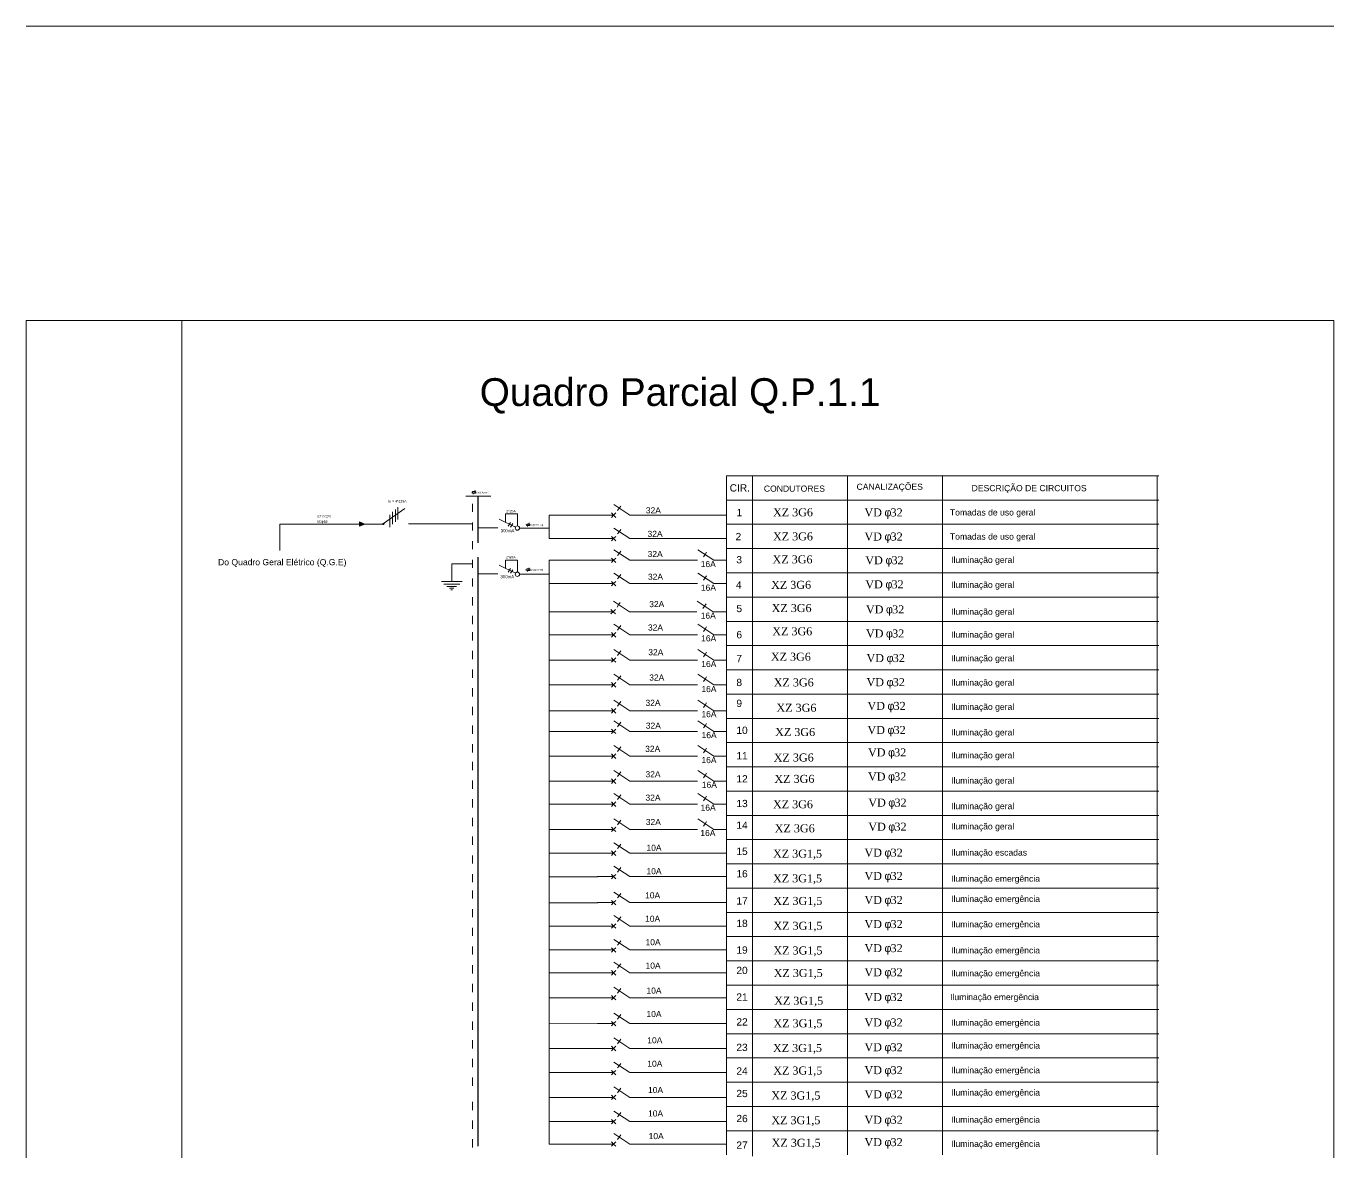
# Model space of a CAD drawing. Extents: x -17539 to 1421, y -3169 to 802964.
# Drawn here: x 603.77 to 624.77, y 329.1 to 347.18 of the extents above; entities that cross this region are included whole.
import ezdxf
from ezdxf.enums import TextEntityAlignment as Align

# ---------------------------------------------------------------- set-up
doc = ezdxf.new("R2010")
doc.units = 0
doc.header["$LTSCALE"] = 25
doc.header["$MEASUREMENT"] = 0
doc.linetypes.add('TRACO_PONTO', pattern=[500, 300, -100, 0.1, -99.9])
doc.layers.get('0').update_dxf_attribs({"lineweight": 9})
doc.styles.add('MtXpl_Symbol', font='symbol.ttf')
doc.styles.add('MtXpl_Times_New_Roma', font='times.ttf')
doc.styles.add('ROMANS', font='arial.ttf')
doc.styles.get("Standard").update_dxf_attribs({"font": 'arial.ttf'})

msp = doc.modelspace()

# ---------------------------------------------------------------- hatches: boundary and pattern name
h = msp.add_hatch(color=256)
h.dxf.hatch_style = 1
h.paths.add_polyline_path([(609.124, 339.215), (609.124, 339.144), (609.209, 339.181)])

# ---------------------------------------------------------------- linework, layer by layer
for p, q in [((603.769, 347.177), (624.769, 347.177)), ((603.769, 342.447), (603.769, 312.747)), ((603.769, 342.447), (624.769, 342.447)), ((606.269, 342.447), (606.269, 312.747)), ((624.769, 342.447), (624.769, 312.747)), ((615.016, 339.957), (621.957, 339.957)), ((615.016, 339.957), (615.016, 337.617)), ((615.436, 339.959), (615.436, 337.617)), ((616.958, 339.947), (616.958, 337.617)), ((618.487, 339.957), (618.487, 337.617)), ((621.932, 339.957), (621.932, 337.617)), ((610.828, 339.627), (611.232, 339.627)), ((610.986, 339.702), (610.938, 339.702)), ((610.938, 339.678), (610.938, 339.702)), ((610.938, 339.678), (610.986, 339.678)), ((610.948, 339.663), (610.979, 339.722)), ((610.986, 339.678), (610.986, 339.702)), ((609.509, 339.187), (609.853, 339.431)), ((609.655, 339.376), (609.655, 339.178)), ((609.699, 339.413), (609.699, 339.215)), ((609.739, 339.45), (609.739, 339.252)), ((610.937, 339.507), (610.937, 339.375)), ((613.464, 339.323), (613.207, 339.492)), ((613.291, 339.433), (613.266, 339.397)), ((613.291, 339.433), (613.317, 339.47)), ((615.016, 339.566), (621.958, 339.566)), ((615.237, 339.566), (621.958, 339.566)), ((609.124, 339.181), (607.844, 339.181)), ((607.844, 339.181), (607.844, 338.755)), ((609.124, 339.215), (609.124, 339.144)), ((609.124, 339.215), (609.209, 339.181)), ((609.124, 339.144), (609.209, 339.181)), ((609.365, 339.181), (609.209, 339.181)), ((609.608, 339.326), (609.608, 339.128)), ((610.937, 339.207), (610.937, 339.075)), ((611.628, 339.131), (611.364, 339.261)), ((611.467, 339.21), (611.467, 339.343)), ((611.467, 339.343), (611.658, 339.343)), ((611.55, 339.205), (611.509, 339.148)), ((611.583, 339.187), (611.548, 339.133)), ((611.658, 339.343), (611.658, 339.15)), ((611.856, 339.179), (611.808, 339.179)), ((611.808, 339.155), (611.808, 339.179)), ((611.808, 339.155), (611.856, 339.156)), ((611.818, 339.14), (611.849, 339.199)), ((611.856, 339.156), (611.856, 339.18)), ((612.17, 339.322), (612.948, 339.322)), ((612.17, 339.322), (612.17, 338.946)), ((612.946, 339.323), (613.203, 339.323)), ((613.203, 339.323), (613.168, 339.359)), ((613.203, 339.323), (613.168, 339.287)), ((613.18, 339.299), (613.18, 339.299)), ((613.18, 339.299), (613.18, 339.299)), ((613.18, 339.299), (613.18, 339.299)), ((613.18, 339.299), (613.18, 339.299)), ((613.203, 339.323), (613.24, 339.359)), ((613.203, 339.323), (613.24, 339.286)), ((613.464, 339.323), (613.708, 339.323)), ((615.017, 339.323), (613.708, 339.323)), ((615.016, 339.176), (621.958, 339.176)), ((611.023, 339.119), (611.346, 339.119)), ((611.693, 339.116), (612.17, 339.116)), ((612.17, 338.946), (612.948, 338.946)), ((612.946, 338.947), (613.203, 338.947)), ((613.203, 338.947), (613.168, 338.983)), ((613.203, 338.947), (613.168, 338.911)), ((613.203, 338.947), (613.24, 338.983)), ((613.203, 338.947), (613.24, 338.911)), ((613.464, 338.947), (613.207, 339.116)), ((613.291, 339.058), (613.266, 339.021)), ((613.291, 339.058), (613.317, 339.094)), ((613.464, 338.947), (613.708, 338.947)), ((615.017, 338.947), (613.708, 338.947)), ((610.937, 338.907), (610.937, 338.775)), ((613.18, 338.923), (613.18, 338.923)), ((613.18, 338.923), (613.18, 338.923)), ((613.18, 338.923), (613.18, 338.923)), ((613.18, 338.923), (613.18, 338.923)), ((613.464, 338.599), (613.207, 338.769)), ((613.291, 338.71), (613.317, 338.747)), ((614.811, 338.599), (614.554, 338.769)), ((615.016, 338.787), (621.958, 338.787)), ((610.605, 338.257), (610.605, 338.542)), ((610.937, 338.542), (610.605, 338.542)), ((610.937, 338.607), (610.937, 338.475)), ((611.628, 338.39), (611.364, 338.52)), ((611.467, 338.469), (611.467, 338.602)), ((611.467, 338.602), (611.658, 338.602)), ((611.658, 338.602), (611.658, 338.409)), ((612.17, 338.599), (612.948, 338.599)), ((612.17, 338.599), (612.17, 329.224)), ((612.946, 338.599), (613.203, 338.599)), ((613.203, 338.599), (613.168, 338.635)), ((613.203, 338.599), (613.168, 338.563)), ((613.18, 338.576), (613.18, 338.576)), ((613.18, 338.576), (613.18, 338.576)), ((613.18, 338.576), (613.18, 338.576)), ((613.18, 338.576), (613.18, 338.576)), ((613.203, 338.599), (613.24, 338.635)), ((613.203, 338.599), (613.24, 338.563)), ((613.291, 338.71), (613.266, 338.673)), ((613.464, 338.599), (613.708, 338.599)), ((614.55, 338.599), (613.708, 338.599)), ((614.671, 338.69), (614.645, 338.654)), ((614.671, 338.69), (614.697, 338.727)), ((614.811, 338.599), (615.014, 338.599)), ((611.025, 338.383), (611.346, 338.383)), ((611.55, 338.464), (611.509, 338.407)), ((611.583, 338.446), (611.548, 338.392)), ((611.693, 338.375), (612.17, 338.375)), ((611.856, 338.459), (611.808, 338.459)), ((611.808, 338.435), (611.808, 338.459)), ((611.808, 338.435), (611.856, 338.435)), ((611.818, 338.42), (611.849, 338.478)), ((611.856, 338.435), (611.856, 338.459)), ((613.464, 338.224), (613.207, 338.393)), ((613.291, 338.334), (613.266, 338.298)), ((613.291, 338.334), (613.317, 338.371)), ((614.811, 338.224), (614.554, 338.393)), ((614.671, 338.315), (614.645, 338.278)), ((614.671, 338.315), (614.697, 338.351)), ((615.016, 338.398), (621.959, 338.398)), ((610.441, 338.257), (610.769, 338.257)), ((610.476, 338.214), (610.732, 338.214)), ((610.524, 338.18), (610.681, 338.18)), ((610.567, 338.15), (610.638, 338.15)), ((610.592, 338.122), (610.616, 338.122)), ((610.937, 338.307), (610.937, 338.175)), ((612.17, 338.224), (613.203, 338.224)), ((613.203, 338.224), (613.168, 338.26)), ((613.203, 338.224), (613.168, 338.188)), ((613.18, 338.2), (613.18, 338.2)), ((613.18, 338.2), (613.18, 338.2)), ((613.18, 338.2), (613.18, 338.2)), ((613.18, 338.2), (613.18, 338.2)), ((613.203, 338.224), (613.24, 338.26)), ((613.203, 338.224), (613.24, 338.187)), ((613.464, 338.224), (613.708, 338.224)), ((614.55, 338.224), (613.708, 338.224)), ((614.811, 338.224), (615.01, 338.224)), ((610.937, 338.007), (610.937, 337.875)), ((613.456, 337.772), (613.199, 337.941)), ((613.283, 337.883), (613.309, 337.919)), ((614.803, 337.772), (614.546, 337.941)), ((614.663, 337.863), (614.689, 337.9)), ((615.016, 338.007), (621.958, 338.007)), ((610.937, 337.707), (610.937, 337.575)), ((612.17, 337.771), (612.948, 337.771)), ((612.938, 337.772), (613.195, 337.772)), ((613.195, 337.772), (613.16, 337.808)), ((613.195, 337.772), (613.16, 337.736)), ((613.172, 337.748), (613.172, 337.748)), ((613.172, 337.748), (613.172, 337.748)), ((613.172, 337.748), (613.172, 337.748)), ((613.172, 337.748), (613.172, 337.748)), ((613.195, 337.772), (613.232, 337.808)), ((613.195, 337.772), (613.232, 337.736)), ((613.283, 337.883), (613.258, 337.846)), ((613.456, 337.772), (613.7, 337.772)), ((614.542, 337.772), (613.7, 337.772)), ((614.663, 337.863), (614.637, 337.826)), ((614.803, 337.772), (615.014, 337.772)), ((613.464, 337.402), (613.207, 337.571)), ((613.291, 337.513), (613.266, 337.476)), ((613.291, 337.513), (613.317, 337.55)), ((614.811, 337.402), (614.554, 337.571)), ((614.671, 337.493), (614.645, 337.457)), ((614.671, 337.493), (614.697, 337.53)), ((615.016, 337.617), (621.958, 337.617)), ((615.016, 337.617), (615.016, 337.228)), ((615.436, 337.617), (615.436, 337.209)), ((616.958, 337.617), (616.958, 337.228)), ((618.487, 337.617), (618.487, 337.228)), ((621.932, 337.617), (621.932, 337.228)), ((610.937, 337.445), (610.937, 337.312)), ((612.17, 337.402), (612.948, 337.402)), ((612.946, 337.402), (613.203, 337.402)), ((613.203, 337.402), (613.168, 337.438)), ((613.203, 337.402), (613.168, 337.366)), ((613.18, 337.379), (613.18, 337.379)), ((613.18, 337.379), (613.18, 337.379)), ((613.18, 337.379), (613.18, 337.379)), ((613.18, 337.379), (613.18, 337.379)), ((613.203, 337.402), (613.24, 337.438)), ((613.203, 337.402), (613.24, 337.366)), ((613.464, 337.402), (613.708, 337.402)), ((614.55, 337.402), (613.708, 337.402)), ((614.811, 337.402), (615.011, 337.402)), ((610.937, 337.145), (610.937, 337.012)), ((613.464, 336.996), (613.207, 337.165)), ((613.291, 337.107), (613.266, 337.07)), ((613.291, 337.107), (613.317, 337.143)), ((614.811, 336.996), (614.554, 337.165)), ((614.671, 337.087), (614.645, 337.05)), ((614.671, 337.087), (614.697, 337.124)), ((615.016, 337.228), (621.959, 337.228)), ((615.016, 337.228), (615.016, 336.838)), ((615.436, 337.228), (615.436, 336.82)), ((616.958, 337.228), (616.958, 336.838)), ((618.487, 337.228), (618.487, 336.838)), ((621.932, 337.228), (621.932, 336.838)), ((610.937, 336.845), (610.937, 336.712)), ((612.17, 336.995), (612.948, 336.996)), ((612.946, 336.996), (613.203, 336.996)), ((613.203, 336.996), (613.168, 337.032)), ((613.203, 336.996), (613.168, 336.96)), ((613.18, 336.973), (613.18, 336.973)), ((613.18, 336.973), (613.18, 336.973)), ((613.18, 336.973), (613.18, 336.973)), ((613.18, 336.973), (613.18, 336.973)), ((613.203, 336.996), (613.24, 337.032)), ((613.203, 336.996), (613.24, 336.96)), ((613.464, 336.996), (613.708, 336.996)), ((614.55, 336.996), (613.708, 336.996)), ((614.811, 336.996), (615.014, 336.996)), ((613.203, 336.597), (613.168, 336.634)), ((613.203, 336.597), (613.24, 336.634)), ((613.464, 336.597), (613.207, 336.767)), ((613.291, 336.708), (613.266, 336.672)), ((613.291, 336.708), (613.317, 336.745)), ((614.811, 336.597), (614.554, 336.767)), ((614.671, 336.689), (614.645, 336.652)), ((614.671, 336.689), (614.697, 336.725)), ((615.016, 336.838), (621.959, 336.838)), ((615.016, 336.838), (615.016, 336.449)), ((615.436, 336.838), (615.436, 336.43)), ((616.958, 336.838), (616.958, 336.449)), ((618.487, 336.838), (618.487, 336.449)), ((621.932, 336.838), (621.932, 336.449)), ((610.937, 336.545), (610.937, 336.412)), ((612.17, 336.597), (612.948, 336.597)), ((612.946, 336.597), (613.203, 336.597)), ((613.203, 336.597), (613.168, 336.562)), ((613.18, 336.574), (613.18, 336.574)), ((613.18, 336.574), (613.18, 336.574)), ((613.18, 336.574), (613.18, 336.574)), ((613.18, 336.574), (613.18, 336.574)), ((613.203, 336.597), (613.24, 336.561)), ((613.464, 336.597), (613.708, 336.597)), ((614.55, 336.597), (613.708, 336.597)), ((614.811, 336.597), (615.018, 336.597)), ((615.016, 336.449), (621.958, 336.449)), ((615.016, 336.449), (615.016, 336.059)), ((615.436, 336.449), (615.436, 336.041)), ((616.958, 336.449), (616.958, 336.059)), ((618.487, 336.449), (618.487, 336.059)), ((621.932, 336.449), (621.932, 336.059)), ((610.937, 336.245), (610.937, 336.112)), ((613.203, 336.182), (613.168, 336.218)), ((613.203, 336.182), (613.24, 336.218)), ((613.464, 336.182), (613.207, 336.352)), ((613.291, 336.293), (613.266, 336.256)), ((613.291, 336.293), (613.317, 336.33)), ((614.811, 336.182), (614.554, 336.352)), ((614.671, 336.273), (614.645, 336.237)), ((614.671, 336.273), (614.697, 336.31)), ((612.17, 336.182), (612.948, 336.182)), ((612.946, 336.182), (613.203, 336.182)), ((613.203, 336.182), (613.168, 336.146)), ((613.18, 336.159), (613.18, 336.159)), ((613.18, 336.159), (613.18, 336.159)), ((613.18, 336.159), (613.18, 336.159)), ((613.18, 336.159), (613.18, 336.159)), ((613.203, 336.182), (613.24, 336.146)), ((613.464, 335.851), (613.207, 336.021)), ((613.464, 336.182), (613.708, 336.182)), ((614.55, 336.182), (613.708, 336.182)), ((614.811, 335.851), (614.554, 336.021)), ((614.811, 336.182), (615.014, 336.182)), ((615.016, 336.059), (621.958, 336.059)), ((615.016, 336.059), (615.016, 335.67)), ((615.436, 336.059), (615.436, 335.651)), ((616.958, 336.059), (616.958, 335.67)), ((618.487, 336.059), (618.487, 335.67)), ((621.932, 336.059), (621.932, 335.67)), ((610.937, 335.945), (610.937, 335.812)), ((612.17, 335.851), (612.948, 335.851)), ((612.946, 335.851), (613.203, 335.851)), ((613.203, 335.851), (613.168, 335.887)), ((613.203, 335.851), (613.168, 335.816)), ((613.18, 335.828), (613.18, 335.828)), ((613.18, 335.828), (613.18, 335.828)), ((613.18, 335.828), (613.18, 335.828)), ((613.18, 335.828), (613.18, 335.828)), ((613.203, 335.851), (613.24, 335.887)), ((613.203, 335.851), (613.24, 335.815)), ((613.291, 335.962), (613.266, 335.925)), ((613.291, 335.962), (613.317, 335.999)), ((613.464, 335.851), (613.708, 335.851)), ((614.55, 335.851), (613.708, 335.851)), ((614.671, 335.942), (614.645, 335.906)), ((614.671, 335.942), (614.697, 335.979)), ((614.811, 335.851), (615.014, 335.851)), ((610.937, 335.645), (610.937, 335.512)), ((613.464, 335.453), (613.207, 335.622)), ((613.291, 335.564), (613.317, 335.6)), ((614.811, 335.453), (614.554, 335.622)), ((614.671, 335.544), (614.697, 335.581)), ((615.016, 335.67), (621.958, 335.67)), ((615.016, 335.67), (615.016, 335.28)), ((615.436, 335.67), (615.436, 335.262)), ((616.958, 335.67), (616.958, 335.28)), ((618.486, 335.67), (618.486, 335.28)), ((621.931, 335.67), (621.931, 335.28)), ((612.17, 335.452), (612.948, 335.452)), ((612.946, 335.453), (613.203, 335.453)), ((613.203, 335.453), (613.168, 335.489)), ((613.203, 335.453), (613.168, 335.417)), ((613.18, 335.429), (613.18, 335.429)), ((613.18, 335.429), (613.18, 335.429)), ((613.18, 335.429), (613.18, 335.429)), ((613.18, 335.429), (613.18, 335.429)), ((613.203, 335.453), (613.24, 335.489)), ((613.203, 335.453), (613.24, 335.417)), ((613.291, 335.564), (613.266, 335.527)), ((613.464, 335.453), (613.708, 335.453)), ((614.55, 335.453), (613.708, 335.453)), ((614.671, 335.544), (614.645, 335.507)), ((614.811, 335.453), (615.018, 335.453)), ((610.937, 335.36), (610.937, 335.228)), ((613.464, 335.052), (613.207, 335.221)), ((613.291, 335.162), (613.266, 335.126)), ((613.291, 335.162), (613.317, 335.199)), ((614.811, 335.052), (614.554, 335.221)), ((614.671, 335.143), (614.697, 335.179)), ((615.016, 335.28), (621.958, 335.28)), ((615.016, 335.28), (615.016, 334.891)), ((615.436, 335.28), (615.436, 334.873)), ((616.958, 335.28), (616.958, 334.891)), ((618.486, 335.28), (618.486, 334.891)), ((621.931, 335.28), (621.931, 334.891)), ((610.937, 335.06), (610.937, 334.928)), ((612.17, 335.051), (612.948, 335.051)), ((612.946, 335.052), (613.203, 335.052)), ((613.203, 335.052), (613.168, 335.088)), ((613.203, 335.052), (613.168, 335.016)), ((613.18, 335.028), (613.18, 335.028)), ((613.18, 335.028), (613.18, 335.028)), ((613.18, 335.028), (613.18, 335.028)), ((613.18, 335.028), (613.18, 335.028)), ((613.203, 335.052), (613.24, 335.088)), ((613.203, 335.052), (613.24, 335.015)), ((613.464, 335.052), (613.708, 335.052)), ((614.55, 335.052), (613.708, 335.052)), ((614.671, 335.143), (614.645, 335.106)), ((614.811, 335.052), (615.018, 335.052)), ((610.937, 334.76), (610.937, 334.628)), ((613.464, 334.683), (613.207, 334.852)), ((613.291, 334.794), (613.266, 334.757)), ((613.291, 334.794), (613.317, 334.831)), ((614.811, 334.683), (614.554, 334.852)), ((614.671, 334.774), (614.645, 334.738)), ((614.671, 334.774), (614.697, 334.811)), ((615.016, 334.891), (621.958, 334.891)), ((615.016, 334.891), (615.016, 334.501)), ((615.436, 334.891), (615.436, 334.483)), ((616.958, 334.891), (616.958, 334.501)), ((618.486, 334.891), (618.486, 334.501)), ((621.931, 334.891), (621.931, 334.501)), ((612.17, 334.683), (612.948, 334.683)), ((612.946, 334.683), (613.203, 334.683)), ((613.203, 334.683), (613.168, 334.719)), ((613.203, 334.683), (613.168, 334.647)), ((613.18, 334.66), (613.18, 334.66)), ((613.18, 334.66), (613.18, 334.66)), ((613.18, 334.66), (613.18, 334.66)), ((613.18, 334.66), (613.18, 334.66)), ((613.203, 334.683), (613.24, 334.719)), ((613.203, 334.683), (613.24, 334.647)), ((613.464, 334.683), (613.708, 334.683)), ((614.55, 334.683), (613.708, 334.683)), ((614.811, 334.683), (615.014, 334.683)), ((610.937, 334.46), (610.937, 334.328)), ((613.464, 334.277), (613.207, 334.446)), ((613.291, 334.388), (613.266, 334.351)), ((613.291, 334.388), (613.317, 334.425)), ((614.811, 334.277), (614.554, 334.446)), ((614.671, 334.368), (614.645, 334.331)), ((614.671, 334.368), (614.697, 334.405)), ((615.016, 334.501), (621.958, 334.501)), ((615.016, 334.501), (615.016, 334.112)), ((615.436, 334.501), (615.436, 334.094)), ((616.958, 334.501), (616.958, 334.112)), ((618.486, 334.501), (618.486, 334.112)), ((621.931, 334.501), (621.931, 334.112)), ((610.937, 334.16), (610.937, 334.028)), ((612.17, 334.276), (612.948, 334.277)), ((612.946, 334.277), (613.203, 334.277)), ((613.203, 334.277), (613.168, 334.313)), ((613.203, 334.277), (613.168, 334.241)), ((613.18, 334.254), (613.18, 334.254)), ((613.18, 334.254), (613.18, 334.254)), ((613.18, 334.254), (613.18, 334.254)), ((613.18, 334.254), (613.18, 334.254)), ((613.203, 334.277), (613.24, 334.313)), ((613.203, 334.277), (613.24, 334.241)), ((613.464, 334.277), (613.708, 334.277)), ((614.55, 334.277), (613.708, 334.277)), ((614.811, 334.277), (615.014, 334.277)), ((615.016, 334.112), (621.958, 334.112)), ((615.016, 334.112), (615.016, 333.722)), ((615.436, 334.112), (615.436, 333.704)), ((616.958, 334.112), (616.958, 333.722)), ((618.486, 334.112), (618.486, 333.722)), ((621.931, 334.112), (621.931, 333.722)), ((613.203, 333.894), (613.168, 333.93)), ((613.203, 333.894), (613.24, 333.93)), ((613.464, 333.894), (613.207, 334.063)), ((613.291, 334.004), (613.266, 333.968)), ((613.291, 334.004), (613.317, 334.041)), ((610.937, 333.86), (610.937, 333.728)), ((612.17, 333.893), (612.948, 333.893)), ((612.946, 333.894), (613.203, 333.894)), ((613.203, 333.894), (613.168, 333.858)), ((613.18, 333.87), (613.18, 333.87)), ((613.18, 333.87), (613.18, 333.87)), ((613.18, 333.87), (613.18, 333.87)), ((613.18, 333.87), (613.18, 333.87)), ((613.203, 333.894), (613.24, 333.857)), ((613.464, 333.894), (613.708, 333.894)), ((615.017, 333.894), (613.708, 333.894)), ((615.016, 333.722), (621.958, 333.722)), ((615.016, 333.722), (615.016, 333.333)), ((615.436, 333.722), (615.436, 333.315)), ((616.958, 333.722), (616.958, 333.333)), ((618.486, 333.722), (618.486, 333.333)), ((621.931, 333.722), (621.931, 333.333)), ((610.937, 333.56), (610.937, 333.428)), ((612.17, 333.517), (612.948, 333.517)), ((612.946, 333.518), (613.203, 333.518)), ((613.203, 333.518), (613.168, 333.554)), ((613.203, 333.518), (613.168, 333.482)), ((613.18, 333.494), (613.18, 333.494)), ((613.18, 333.494), (613.18, 333.494)), ((613.18, 333.494), (613.18, 333.494)), ((613.18, 333.494), (613.18, 333.494)), ((613.203, 333.518), (613.24, 333.554)), ((613.203, 333.518), (613.24, 333.481)), ((613.464, 333.518), (613.207, 333.687)), ((613.291, 333.628), (613.266, 333.592)), ((613.291, 333.628), (613.317, 333.665)), ((613.464, 333.518), (613.708, 333.518)), ((615.017, 333.518), (613.708, 333.518)), ((610.937, 333.298), (610.937, 333.165)), ((615.016, 333.333), (621.958, 333.333)), ((615.016, 333.333), (615.016, 332.943)), ((615.436, 333.333), (615.436, 332.925)), ((616.958, 333.333), (616.958, 332.943)), ((618.486, 333.333), (618.486, 332.943)), ((621.931, 333.333), (621.931, 332.943)), ((612.17, 333.1), (612.948, 333.1)), ((612.946, 333.101), (613.203, 333.101)), ((613.203, 333.101), (613.168, 333.137)), ((613.203, 333.101), (613.168, 333.065)), ((613.18, 333.077), (613.18, 333.077)), ((613.18, 333.077), (613.18, 333.077)), ((613.18, 333.077), (613.18, 333.077)), ((613.18, 333.077), (613.18, 333.077)), ((613.203, 333.101), (613.24, 333.137)), ((613.203, 333.101), (613.24, 333.064)), ((613.464, 333.101), (613.207, 333.27)), ((613.291, 333.211), (613.266, 333.175)), ((613.291, 333.211), (613.317, 333.248)), ((613.464, 333.101), (613.708, 333.101)), ((615.017, 333.101), (613.708, 333.101)), ((610.937, 332.998), (610.937, 332.865)), ((613.464, 332.725), (613.207, 332.894)), ((613.291, 332.835), (613.317, 332.872)), ((615.016, 332.943), (621.958, 332.943)), ((615.016, 332.943), (615.016, 332.554)), ((615.436, 332.943), (615.436, 332.536)), ((616.958, 332.943), (616.958, 332.554)), ((618.487, 332.943), (618.487, 332.554)), ((621.932, 332.943), (621.932, 332.554)), ((610.937, 332.698), (610.937, 332.565)), ((612.17, 332.724), (612.948, 332.724)), ((612.946, 332.725), (613.203, 332.725)), ((613.203, 332.725), (613.168, 332.761)), ((613.203, 332.725), (613.168, 332.689)), ((613.18, 332.701), (613.18, 332.701)), ((613.18, 332.701), (613.18, 332.701)), ((613.18, 332.701), (613.18, 332.701)), ((613.18, 332.701), (613.18, 332.701)), ((613.203, 332.725), (613.24, 332.761)), ((613.203, 332.725), (613.24, 332.688)), ((613.291, 332.835), (613.266, 332.799)), ((613.464, 332.725), (613.708, 332.725)), ((615.017, 332.725), (613.708, 332.725)), ((613.464, 332.341), (613.207, 332.51)), ((613.291, 332.452), (613.266, 332.415)), ((613.291, 332.452), (613.317, 332.488)), ((615.016, 332.554), (621.958, 332.554)), ((615.016, 332.554), (615.016, 332.165)), ((615.436, 332.554), (615.436, 332.146)), ((616.958, 332.554), (616.958, 332.165)), ((618.487, 332.554), (618.487, 332.165)), ((621.932, 332.554), (621.932, 332.165)), ((610.937, 332.398), (610.937, 332.265)), ((612.17, 332.34), (612.948, 332.341)), ((612.946, 332.341), (613.203, 332.341)), ((613.203, 332.341), (613.168, 332.377)), ((613.203, 332.341), (613.168, 332.305)), ((613.18, 332.318), (613.18, 332.318)), ((613.18, 332.318), (613.18, 332.318)), ((613.18, 332.318), (613.18, 332.318)), ((613.18, 332.318), (613.18, 332.318)), ((613.203, 332.341), (613.24, 332.377)), ((613.203, 332.341), (613.24, 332.305)), ((613.464, 332.341), (613.708, 332.341)), ((615.017, 332.341), (613.708, 332.341)), ((610.937, 332.098), (610.937, 331.965)), ((613.464, 331.973), (613.207, 332.142)), ((613.291, 332.083), (613.266, 332.047)), ((613.291, 332.083), (613.317, 332.12)), ((615.016, 332.165), (621.958, 332.165)), ((615.016, 332.165), (615.016, 331.775)), ((615.436, 332.165), (615.436, 331.757)), ((616.958, 332.165), (616.958, 331.775)), ((618.487, 332.165), (618.487, 331.775)), ((621.932, 332.165), (621.932, 331.775)), ((612.17, 331.972), (612.948, 331.972)), ((612.946, 331.973), (613.203, 331.973)), ((613.203, 331.973), (613.168, 332.009)), ((613.203, 331.973), (613.168, 331.937)), ((613.18, 331.949), (613.18, 331.949)), ((613.18, 331.949), (613.18, 331.949)), ((613.18, 331.949), (613.18, 331.949)), ((613.18, 331.949), (613.18, 331.949)), ((613.203, 331.973), (613.24, 332.009)), ((613.203, 331.973), (613.24, 331.936)), ((613.464, 331.973), (613.708, 331.973)), ((615.017, 331.973), (613.708, 331.973)), ((610.937, 331.798), (610.937, 331.665)), ((613.203, 331.574), (613.168, 331.61)), ((613.203, 331.574), (613.24, 331.61)), ((613.464, 331.574), (613.207, 331.743)), ((613.291, 331.685), (613.266, 331.648)), ((613.291, 331.685), (613.317, 331.721)), ((615.016, 331.775), (621.959, 331.775)), ((615.016, 331.775), (615.016, 331.386)), ((615.436, 331.775), (615.436, 331.367)), ((616.958, 331.775), (616.958, 331.386)), ((618.487, 331.775), (618.487, 331.386)), ((621.932, 331.775), (621.932, 331.386)), ((610.937, 331.498), (610.937, 331.365)), ((612.17, 331.573), (612.948, 331.574)), ((612.946, 331.574), (613.203, 331.574)), ((613.203, 331.574), (613.168, 331.538)), ((613.18, 331.551), (613.18, 331.551)), ((613.18, 331.551), (613.18, 331.551)), ((613.18, 331.551), (613.18, 331.551)), ((613.18, 331.551), (613.18, 331.551)), ((613.203, 331.574), (613.24, 331.538)), ((613.464, 331.574), (613.708, 331.574)), ((615.017, 331.574), (613.708, 331.574)), ((615.016, 331.386), (621.959, 331.386)), ((615.016, 331.386), (615.016, 330.996)), ((615.436, 331.386), (615.436, 330.978)), ((616.958, 331.386), (616.958, 330.996)), ((618.487, 331.386), (618.487, 330.996)), ((621.932, 331.386), (621.932, 330.996)), ((610.937, 331.193), (610.937, 331.06)), ((613.203, 331.157), (613.168, 331.193)), ((613.203, 331.157), (613.24, 331.193)), ((613.464, 331.157), (613.207, 331.326)), ((613.291, 331.268), (613.266, 331.231)), ((613.291, 331.268), (613.317, 331.305)), ((612.17, 331.156), (612.948, 331.157)), ((612.946, 331.157), (613.203, 331.157)), ((613.203, 331.157), (613.168, 331.121)), ((613.18, 331.134), (613.18, 331.134)), ((613.18, 331.134), (613.18, 331.134)), ((613.18, 331.134), (613.18, 331.134)), ((613.18, 331.134), (613.18, 331.134)), ((613.203, 331.157), (613.24, 331.121)), ((613.464, 331.157), (613.708, 331.157)), ((615.017, 331.157), (613.708, 331.157)), ((615.016, 330.996), (621.959, 330.996)), ((615.016, 330.996), (615.016, 330.607)), ((615.436, 330.996), (615.436, 330.588)), ((616.958, 330.996), (616.958, 330.607)), ((618.487, 330.996), (618.487, 330.607)), ((621.932, 330.996), (621.932, 330.607)), ((610.937, 330.893), (610.937, 330.76)), ((612.17, 330.759), (612.948, 330.759)), ((612.946, 330.759), (613.203, 330.759)), ((613.203, 330.759), (613.168, 330.795)), ((613.203, 330.759), (613.168, 330.723)), ((613.203, 330.759), (613.24, 330.795)), ((613.203, 330.759), (613.24, 330.723)), ((613.464, 330.759), (613.207, 330.928)), ((613.291, 330.87), (613.266, 330.833)), ((613.291, 330.87), (613.317, 330.907)), ((613.464, 330.759), (613.708, 330.759)), ((615.017, 330.759), (613.708, 330.759)), ((610.937, 330.593), (610.937, 330.46)), ((613.18, 330.736), (613.18, 330.736)), ((613.18, 330.736), (613.18, 330.736)), ((613.18, 330.736), (613.18, 330.736)), ((613.18, 330.736), (613.18, 330.736)), ((615.016, 330.607), (621.959, 330.607)), ((615.016, 330.607), (615.016, 330.217)), ((615.436, 330.607), (615.436, 330.199)), ((616.958, 330.607), (616.958, 330.217)), ((618.487, 330.607), (618.487, 330.217)), ((621.932, 330.607), (621.932, 330.217)), ((612.17, 330.37), (612.948, 330.37)), ((612.946, 330.371), (613.203, 330.371)), ((613.203, 330.371), (613.168, 330.407)), ((613.203, 330.371), (613.168, 330.335)), ((613.18, 330.347), (613.18, 330.347)), ((613.18, 330.347), (613.18, 330.347)), ((613.18, 330.347), (613.18, 330.347)), ((613.18, 330.347), (613.18, 330.347)), ((613.203, 330.371), (613.24, 330.407)), ((613.203, 330.371), (613.24, 330.334)), ((613.464, 330.371), (613.207, 330.54)), ((613.291, 330.481), (613.266, 330.445)), ((613.291, 330.481), (613.317, 330.518)), ((613.464, 330.371), (613.708, 330.371)), ((615.017, 330.371), (613.708, 330.371)), ((610.937, 330.293), (610.937, 330.16)), ((613.464, 329.973), (613.207, 330.142)), ((613.291, 330.083), (613.317, 330.12)), ((615.016, 330.217), (621.959, 330.217)), ((615.016, 330.217), (615.016, 329.828)), ((615.436, 330.217), (615.436, 329.809)), ((616.958, 330.217), (616.958, 329.828)), ((618.487, 330.217), (618.487, 329.828)), ((621.932, 330.217), (621.932, 329.828)), ((612.17, 329.972), (612.948, 329.972)), ((612.946, 329.973), (613.203, 329.973)), ((613.203, 329.973), (613.168, 330.009)), ((613.203, 329.973), (613.168, 329.937)), ((613.18, 329.949), (613.18, 329.949)), ((613.18, 329.949), (613.18, 329.949)), ((613.18, 329.949), (613.18, 329.949)), ((613.18, 329.949), (613.18, 329.949)), ((613.203, 329.973), (613.24, 330.009)), ((613.203, 329.973), (613.24, 329.937)), ((613.291, 330.083), (613.266, 330.047)), ((613.464, 329.973), (613.708, 329.973)), ((615.017, 329.973), (613.708, 329.973)), ((610.937, 329.901), (610.937, 329.768)), ((613.464, 329.584), (613.207, 329.754)), ((613.291, 329.695), (613.317, 329.732)), ((615.016, 329.828), (621.959, 329.828)), ((615.016, 329.828), (615.016, 329.438)), ((615.436, 329.828), (615.436, 329.42)), ((616.958, 329.828), (616.958, 329.438)), ((618.487, 329.828), (618.487, 329.438)), ((621.932, 329.828), (621.932, 329.438)), ((610.937, 329.601), (610.937, 329.468)), ((612.17, 329.584), (612.948, 329.584)), ((612.946, 329.584), (613.203, 329.584)), ((613.203, 329.584), (613.168, 329.62)), ((613.203, 329.584), (613.168, 329.548)), ((613.18, 329.561), (613.18, 329.561)), ((613.18, 329.561), (613.18, 329.561)), ((613.18, 329.561), (613.18, 329.561)), ((613.18, 329.561), (613.18, 329.561)), ((613.203, 329.584), (613.24, 329.62)), ((613.203, 329.584), (613.24, 329.548)), ((613.291, 329.695), (613.266, 329.658)), ((613.464, 329.584), (613.708, 329.584)), ((615.017, 329.584), (613.708, 329.584)), ((610.937, 329.301), (610.937, 329.168)), ((613.464, 329.224), (613.207, 329.393)), ((613.291, 329.335), (613.266, 329.298)), ((613.291, 329.335), (613.317, 329.372)), ((615.016, 329.438), (621.959, 329.438)), ((615.017, 329.438), (615.016, 329.049)), ((615.436, 329.438), (615.436, 329.03)), ((616.958, 329.438), (616.958, 329.049)), ((618.487, 329.438), (618.487, 329.049)), ((621.932, 329.438), (621.932, 329.049)), ((612.17, 329.224), (612.948, 329.224)), ((612.946, 329.224), (613.203, 329.224)), ((613.203, 329.224), (613.168, 329.26)), ((613.203, 329.224), (613.168, 329.188)), ((613.18, 329.201), (613.18, 329.201)), ((613.18, 329.201), (613.18, 329.201)), ((613.18, 329.201), (613.18, 329.201)), ((613.18, 329.201), (613.18, 329.201)), ((613.203, 329.224), (613.24, 329.26)), ((613.203, 329.224), (613.24, 329.188)), ((613.464, 329.224), (613.708, 329.224)), ((615.017, 329.224), (613.708, 329.224))]:
    msp.add_line(p, q)
at = {"lineweight": 30}
for p, q in [((611.025, 339.627), (611.025, 338.879)), ((611.025, 338.646), (611.025, 329.187))]:
    msp.add_line(p, q, dxfattribs=at)
at = {"linetype": 'TRACO_PONTO'}
for p, q in [((609.507, 339.181), (609.365, 339.181)), ((609.907, 339.182), (610.936, 339.182))]:
    msp.add_line(p, q, dxfattribs=at)
for centre, radius in [((609.506, 339.182), 0.0104), ((611.659, 339.116), 0.0342), ((611.659, 338.375), 0.0342)]:
    msp.add_circle(centre, radius)

# ---------------------------------------------------------------- texts
for s, height, style, p in [('CIR.', 0.1168, 'ROMANS', (615.067, 339.703)), ('CONDUTORES', 0.0988, 'ROMANS', (615.616, 339.7)), ('CANALIZAÇÕES', 0.09875, 'ROMANS', (617.105, 339.73)), ('DESCRIÇÃO DE CIRCUITOS', 0.09875, 'ROMANS', (618.953, 339.708)), ('In = 4*125A ', 0.04037, 'ROMANS', (609.583, 339.526)), ('2*25A', 0.0404, 'ROMANS', (611.478, 339.367)), ('32A', 0.0974, 'ROMANS', (613.721, 339.352)), ('1', 0.117, 'ROMANS', (615.178, 339.307)), ('XZ 3G6', 0.1285, 'MtXpl_Times_New_Roma', (615.763, 339.305)), ('VD ', 0.1285, 'MtXpl_Times_New_Roma', (617.232, 339.303)), ('f', 0.129, 'MtXpl_Symbol', (617.553, 339.303)), ('32', 0.1285, 'MtXpl_Times_New_Roma', (617.652, 339.303)), ('Tomadas de uso geral', 0.09875, 'ROMANS', (618.604, 339.318)), (' VDϕ50', 0.0404, 'ROMANS', (608.423, 339.198)), (' XZ 5G25', 0.0404, 'ROMANS', (608.423, 339.281)), ('32A', 0.0974, 'ROMANS', (613.748, 338.974)), ('2', 0.117, 'ROMANS', (615.162, 338.921)), ('XZ 3G6', 0.1285, 'MtXpl_Times_New_Roma', (615.763, 338.918)), ('VD ', 0.1285, 'MtXpl_Times_New_Roma', (617.232, 338.916)), ('f', 0.129, 'MtXpl_Symbol', (617.553, 338.916)), ('32', 0.1285, 'MtXpl_Times_New_Roma', (617.652, 338.916)), ('Tomadas de uso geral', 0.09875, 'ROMANS', (618.604, 338.931)), ('32A', 0.0974, 'ROMANS', (613.75, 338.651)), ('Do Quadro Geral Elétrico (Q.G.E)', 0.09875, 'ROMANS', (606.851, 338.519)), ('2*80A', 0.0404, 'ROMANS', (611.475, 338.629)), ('16A', 0.0974, 'ROMANS', (614.602, 338.489)), ('3', 0.117, 'ROMANS', (615.174, 338.549)), ('XZ 3G6', 0.1285, 'MtXpl_Times_New_Roma', (615.756, 338.549)), ('VD ', 0.1285, 'MtXpl_Times_New_Roma', (617.246, 338.535)), ('f', 0.129, 'MtXpl_Symbol', (617.568, 338.535)), ('32', 0.1285, 'MtXpl_Times_New_Roma', (617.667, 338.535)), ('Iluminação geral', 0.09875, 'ROMANS', (618.624, 338.556)), ('32A', 0.0974, 'ROMANS', (613.755, 338.285)), ('16A', 0.0974, 'ROMANS', (614.605, 338.111)), ('4', 0.117, 'ROMANS', (615.168, 338.144)), ('XZ 3G6', 0.1285, 'MtXpl_Times_New_Roma', (615.733, 338.14)), ('VD ', 0.1285, 'MtXpl_Times_New_Roma', (617.246, 338.148)), ('f', 0.129, 'MtXpl_Symbol', (617.568, 338.148)), ('32', 0.1285, 'MtXpl_Times_New_Roma', (617.667, 338.148)), ('Iluminação geral', 0.09875, 'ROMANS', (618.624, 338.156)), ('32A', 0.0974, 'ROMANS', (613.775, 337.846)), ('XZ 3G6', 0.1285, 'MtXpl_Times_New_Roma', (615.741, 337.767)), ('16A', 0.0974, 'ROMANS', (614.602, 337.661)), ('5', 0.117, 'ROMANS', (615.175, 337.766)), ('VD ', 0.1285, 'MtXpl_Times_New_Roma', (617.256, 337.746)), ('f', 0.129, 'MtXpl_Symbol', (617.577, 337.746)), ('32', 0.1285, 'MtXpl_Times_New_Roma', (617.676, 337.746)), ('Iluminação geral', 0.09875, 'ROMANS', (618.624, 337.723)), ('32A', 0.0974, 'ROMANS', (613.755, 337.47)), ('XZ 3G6', 0.1285, 'MtXpl_Times_New_Roma', (615.752, 337.394)), ('VD ', 0.1285, 'MtXpl_Times_New_Roma', (617.256, 337.359)), ('32', 0.1285, 'MtXpl_Times_New_Roma', (617.676, 337.359)), ('16A', 0.0974, 'ROMANS', (614.609, 337.297)), ('6', 0.117, 'ROMANS', (615.175, 337.346)), ('f', 0.129, 'MtXpl_Symbol', (617.577, 337.359)), ('Iluminação geral', 0.09875, 'ROMANS', (618.624, 337.355)), ('32A', 0.0974, 'ROMANS', (613.76, 337.073)), ('7', 0.117, 'ROMANS', (615.175, 336.962)), ('XZ 3G6', 0.1285, 'MtXpl_Times_New_Roma', (615.729, 336.986)), ('VD ', 0.1285, 'MtXpl_Times_New_Roma', (617.265, 336.964)), ('f', 0.129, 'MtXpl_Symbol', (617.587, 336.964)), ('32', 0.1285, 'MtXpl_Times_New_Roma', (617.686, 336.964)), ('Iluminação geral', 0.09875, 'ROMANS', (618.624, 336.976)), ('16A', 0.0974, 'ROMANS', (614.611, 336.884)), ('32A', 0.0974, 'ROMANS', (613.775, 336.667)), ('8', 0.117, 'ROMANS', (615.175, 336.578)), ('XZ 3G6', 0.1285, 'MtXpl_Times_New_Roma', (615.775, 336.573)), ('VD ', 0.1285, 'MtXpl_Times_New_Roma', (617.265, 336.577)), ('f', 0.129, 'MtXpl_Symbol', (617.587, 336.577)), ('32', 0.1285, 'MtXpl_Times_New_Roma', (617.686, 336.577)), ('Iluminação geral', 0.09875, 'ROMANS', (618.624, 336.586)), ('16A', 0.0974, 'ROMANS', (614.613, 336.481)), ('32A', 0.0974, 'ROMANS', (613.715, 336.261)), ('9', 0.117, 'ROMANS', (615.175, 336.242)), ('XZ 3G6', 0.1285, 'MtXpl_Times_New_Roma', (615.819, 336.166)), ('VD ', 0.1285, 'MtXpl_Times_New_Roma', (617.28, 336.196)), ('f', 0.129, 'MtXpl_Symbol', (617.601, 336.196)), ('32', 0.1285, 'MtXpl_Times_New_Roma', (617.7, 336.196)), ('Iluminação geral', 0.09875, 'ROMANS', (618.624, 336.196)), ('16A', 0.0974, 'ROMANS', (614.613, 336.079)), ('32A', 0.0974, 'ROMANS', (613.72, 335.894)), ('16A', 0.0974, 'ROMANS', (614.616, 335.742)), ('10', 0.1168, 'ROMANS', (615.175, 335.81)), ('XZ 3G6', 0.1285, 'MtXpl_Times_New_Roma', (615.798, 335.776)), ('VD ', 0.1285, 'MtXpl_Times_New_Roma', (617.28, 335.809)), ('f', 0.129, 'MtXpl_Symbol', (617.601, 335.809)), ('32', 0.1285, 'MtXpl_Times_New_Roma', (617.7, 335.809)), ('Iluminação geral', 0.09875, 'ROMANS', (618.624, 335.785)), ('32A', 0.0974, 'ROMANS', (613.71, 335.522)), ('16A', 0.0974, 'ROMANS', (614.614, 335.341)), ('11', 0.1168, 'ROMANS', (615.175, 335.402)), ('XZ 3G6', 0.1285, 'MtXpl_Times_New_Roma', (615.775, 335.367)), ('VD ', 0.1285, 'MtXpl_Times_New_Roma', (617.289, 335.449)), ('f', 0.129, 'MtXpl_Symbol', (617.61, 335.449)), ('32', 0.1285, 'MtXpl_Times_New_Roma', (617.709, 335.449)), ('Iluminação geral', 0.09875, 'ROMANS', (618.624, 335.417)), ('32A', 0.0974, 'ROMANS', (613.715, 335.114)), ('VD ', 0.1285, 'MtXpl_Times_New_Roma', (617.289, 335.062)), ('f', 0.129, 'MtXpl_Symbol', (617.61, 335.062)), ('32', 0.1285, 'MtXpl_Times_New_Roma', (617.709, 335.062)), ('16A', 0.0974, 'ROMANS', (614.62, 334.944)), ('12', 0.1168, 'ROMANS', (615.175, 335.03)), ('XZ 3G6', 0.1285, 'MtXpl_Times_New_Roma', (615.786, 335.024)), ('Iluminação geral', 0.09875, 'ROMANS', (618.624, 335.012)), ('32A', 0.0974, 'ROMANS', (613.715, 334.738)), ('13', 0.1168, 'ROMANS', (615.175, 334.634)), ('XZ 3G6', 0.1285, 'MtXpl_Times_New_Roma', (615.763, 334.616)), ('VD ', 0.1285, 'MtXpl_Times_New_Roma', (617.294, 334.643)), ('f', 0.129, 'MtXpl_Symbol', (617.615, 334.643)), ('32', 0.1285, 'MtXpl_Times_New_Roma', (617.714, 334.643)), ('16A', 0.0974, 'ROMANS', (614.6, 334.578)), ('Iluminação geral', 0.09875, 'ROMANS', (618.624, 334.601)), ('32A', 0.0974, 'ROMANS', (613.72, 334.347)), ('14', 0.1168, 'ROMANS', (615.175, 334.286)), ('XZ 3G6', 0.1285, 'MtXpl_Times_New_Roma', (615.791, 334.23)), ('VD ', 0.1285, 'MtXpl_Times_New_Roma', (617.294, 334.256)), ('f', 0.129, 'MtXpl_Symbol', (617.615, 334.256)), ('32', 0.1285, 'MtXpl_Times_New_Roma', (617.714, 334.256)), ('Iluminação geral', 0.09875, 'ROMANS', (618.624, 334.276)), ('16A', 0.0974, 'ROMANS', (614.596, 334.17)), ('10A', 0.0974, 'ROMANS', (613.731, 333.933)), ('15', 0.1168, 'ROMANS', (615.175, 333.866)), ('XZ 3G1,5', 0.1285, 'MtXpl_Times_New_Roma', (615.764, 333.823)), ('VD ', 0.1285, 'MtXpl_Times_New_Roma', (617.232, 333.839)), ('f', 0.129, 'MtXpl_Symbol', (617.553, 333.839)), ('32', 0.1285, 'MtXpl_Times_New_Roma', (617.652, 333.839)), ('Iluminação escadas', 0.09875, 'ROMANS', (618.624, 333.856)), ('10A', 0.0974, 'ROMANS', (613.731, 333.557)), ('16', 0.1168, 'ROMANS', (615.175, 333.506)), ('XZ 3G1,5', 0.1285, 'MtXpl_Times_New_Roma', (615.764, 333.426)), ('VD ', 0.1285, 'MtXpl_Times_New_Roma', (617.232, 333.465)), ('f', 0.129, 'MtXpl_Symbol', (617.553, 333.465)), ('32', 0.1285, 'MtXpl_Times_New_Roma', (617.652, 333.465)), ('Iluminação emergência', 0.09875, 'ROMANS', (618.624, 333.436)), ('10A', 0.0974, 'ROMANS', (613.709, 333.169)), ('17', 0.1168, 'ROMANS', (615.175, 333.07)), ('XZ 3G1,5', 0.1285, 'MtXpl_Times_New_Roma', (615.768, 333.064)), ('VD ', 0.1285, 'MtXpl_Times_New_Roma', (617.232, 333.079)), ('f', 0.129, 'MtXpl_Symbol', (617.553, 333.079)), ('32', 0.1285, 'MtXpl_Times_New_Roma', (617.652, 333.079)), ('Iluminação emergência', 0.09875, 'ROMANS', (618.624, 333.112)), ('10A', 0.0974, 'ROMANS', (613.709, 332.793)), ('18', 0.1168, 'ROMANS', (615.175, 332.709)), ('XZ 3G1,5', 0.1285, 'MtXpl_Times_New_Roma', (615.77, 332.665)), ('VD ', 0.1285, 'MtXpl_Times_New_Roma', (617.232, 332.692)), ('f', 0.129, 'MtXpl_Symbol', (617.553, 332.692)), ('32', 0.1285, 'MtXpl_Times_New_Roma', (617.652, 332.692)), ('Iluminação emergência', 0.09875, 'ROMANS', (618.624, 332.704)), ('10A', 0.0974, 'ROMANS', (613.716, 332.417)), ('VD ', 0.1285, 'MtXpl_Times_New_Roma', (617.232, 332.306)), ('32', 0.1285, 'MtXpl_Times_New_Roma', (617.652, 332.306)), ('19', 0.1168, 'ROMANS', (615.175, 332.281)), ('XZ 3G1,5', 0.1285, 'MtXpl_Times_New_Roma', (615.77, 332.268)), ('f', 0.129, 'MtXpl_Symbol', (617.553, 332.306)), ('Iluminação emergência', 0.09875, 'ROMANS', (618.624, 332.285)), ('10A', 0.0974, 'ROMANS', (613.716, 332.041)), ('20', 0.1168, 'ROMANS', (615.175, 331.954)), ('XZ 3G1,5', 0.1285, 'MtXpl_Times_New_Roma', (615.774, 331.906)), ('VD ', 0.1285, 'MtXpl_Times_New_Roma', (617.232, 331.918)), ('f', 0.129, 'MtXpl_Symbol', (617.553, 331.918)), ('32', 0.1285, 'MtXpl_Times_New_Roma', (617.652, 331.918)), ('Iluminação emergência', 0.09875, 'ROMANS', (618.624, 331.917)), ('10A', 0.0974, 'ROMANS', (613.731, 331.639)), ('21', 0.1168, 'ROMANS', (615.175, 331.526)), ('XZ 3G1,5', 0.1285, 'MtXpl_Times_New_Roma', (615.782, 331.461)), ('VD ', 0.1285, 'MtXpl_Times_New_Roma', (617.232, 331.52)), ('f', 0.129, 'MtXpl_Symbol', (617.553, 331.52)), ('32', 0.1285, 'MtXpl_Times_New_Roma', (617.652, 331.52)), ('Iluminação emergência', 0.09875, 'ROMANS', (618.607, 331.535)), ('10A', 0.0974, 'ROMANS', (613.731, 331.263)), ('22', 0.1168, 'ROMANS', (615.175, 331.127)), ('XZ 3G1,5', 0.1285, 'MtXpl_Times_New_Roma', (615.77, 331.098)), ('VD ', 0.1285, 'MtXpl_Times_New_Roma', (617.232, 331.112)), ('f', 0.129, 'MtXpl_Symbol', (617.553, 331.112)), ('32', 0.1285, 'MtXpl_Times_New_Roma', (617.652, 331.112)), ('Iluminação emergência', 0.09875, 'ROMANS', (618.624, 331.124)), ('10A', 0.0974, 'ROMANS', (613.744, 330.842)), ('23', 0.1168, 'ROMANS', (615.175, 330.718)), ('XZ 3G1,5', 0.1285, 'MtXpl_Times_New_Roma', (615.763, 330.702)), ('VD ', 0.1285, 'MtXpl_Times_New_Roma', (617.232, 330.715)), ('f', 0.129, 'MtXpl_Symbol', (617.553, 330.715)), ('32', 0.1285, 'MtXpl_Times_New_Roma', (617.652, 330.715)), ('Iluminação emergência', 0.09875, 'ROMANS', (618.624, 330.756)), ('10A', 0.0974, 'ROMANS', (613.744, 330.466)), ('24', 0.1168, 'ROMANS', (615.175, 330.338)), ('XZ 3G1,5', 0.1285, 'MtXpl_Times_New_Roma', (615.767, 330.34)), ('VD ', 0.1285, 'MtXpl_Times_New_Roma', (617.232, 330.346)), ('f', 0.129, 'MtXpl_Symbol', (617.553, 330.346)), ('32', 0.1285, 'MtXpl_Times_New_Roma', (617.652, 330.346)), ('Iluminação emergência', 0.09875, 'ROMANS', (618.624, 330.36)), ('10A', 0.0974, 'ROMANS', (613.756, 330.042)), ('25', 0.1168, 'ROMANS', (615.175, 329.977)), ('XZ 3G1,5', 0.1285, 'MtXpl_Times_New_Roma', (615.737, 329.939)), ('VD ', 0.1285, 'MtXpl_Times_New_Roma', (617.232, 329.958)), ('f', 0.129, 'MtXpl_Symbol', (617.553, 329.958)), ('32', 0.1285, 'MtXpl_Times_New_Roma', (617.652, 329.958)), ('Iluminação emergência', 0.09875, 'ROMANS', (618.624, 330.002)), ('10A', 0.0974, 'ROMANS', (613.756, 329.666)), ('26', 0.1168, 'ROMANS', (615.175, 329.575)), ('XZ 3G1,5', 0.1285, 'MtXpl_Times_New_Roma', (615.737, 329.542)), ('VD ', 0.1285, 'MtXpl_Times_New_Roma', (617.232, 329.549)), ('f', 0.129, 'MtXpl_Symbol', (617.553, 329.549)), ('32', 0.1285, 'MtXpl_Times_New_Roma', (617.652, 329.549)), ('Iluminação emergência', 0.09875, 'ROMANS', (618.624, 329.565)), ('10A', 0.0974, 'ROMANS', (613.766, 329.302)), ('XZ 3G1,5', 0.1285, 'MtXpl_Times_New_Roma', (615.741, 329.18)), ('VD ', 0.1285, 'MtXpl_Times_New_Roma', (617.232, 329.19)), ('f', 0.129, 'MtXpl_Symbol', (617.553, 329.19)), ('32', 0.1285, 'MtXpl_Times_New_Roma', (617.652, 329.19)), ('Iluminação emergência', 0.09875, 'ROMANS', (618.624, 329.178)), ('27', 0.1168, 'ROMANS', (615.175, 329.148))]:
    msp.add_text(s, height=height, dxfattribs=dict(style=style)).set_placement(p)
at = {"style": 'ROMANS'}
for s, p in [('5      Cu(25X5mm)', (611.057, 339.689)), ('3      Cu(12X2mm)', (611.927, 339.166)), ('3      Cu(12X2mm)', (611.927, 338.445))]:
    msp.add_text(s, height=0.02538, dxfattribs=at).set_placement(p, align=Align.MIDDLE_CENTER)
at = {"insert": (611.053, 341.523), "char_height": 0.44575, "attachment_point": 1}
msp.add_mtext_dynamic_manual_height_columns('Quadro Parcial Q.P.1.1', width=11.85459, gutter_width=2.229, heights=[1.009], dxfattribs=at)
at = {"char_height": 0.0496, "width": 0.08125, "attachment_point": 1}
for insert in [(611.39, 339.099), (611.386, 338.36)]:
    msp.add_mtext('300mA', dxfattribs=dict(at, insert=insert))

doc.saveas('drawing.dxf')
